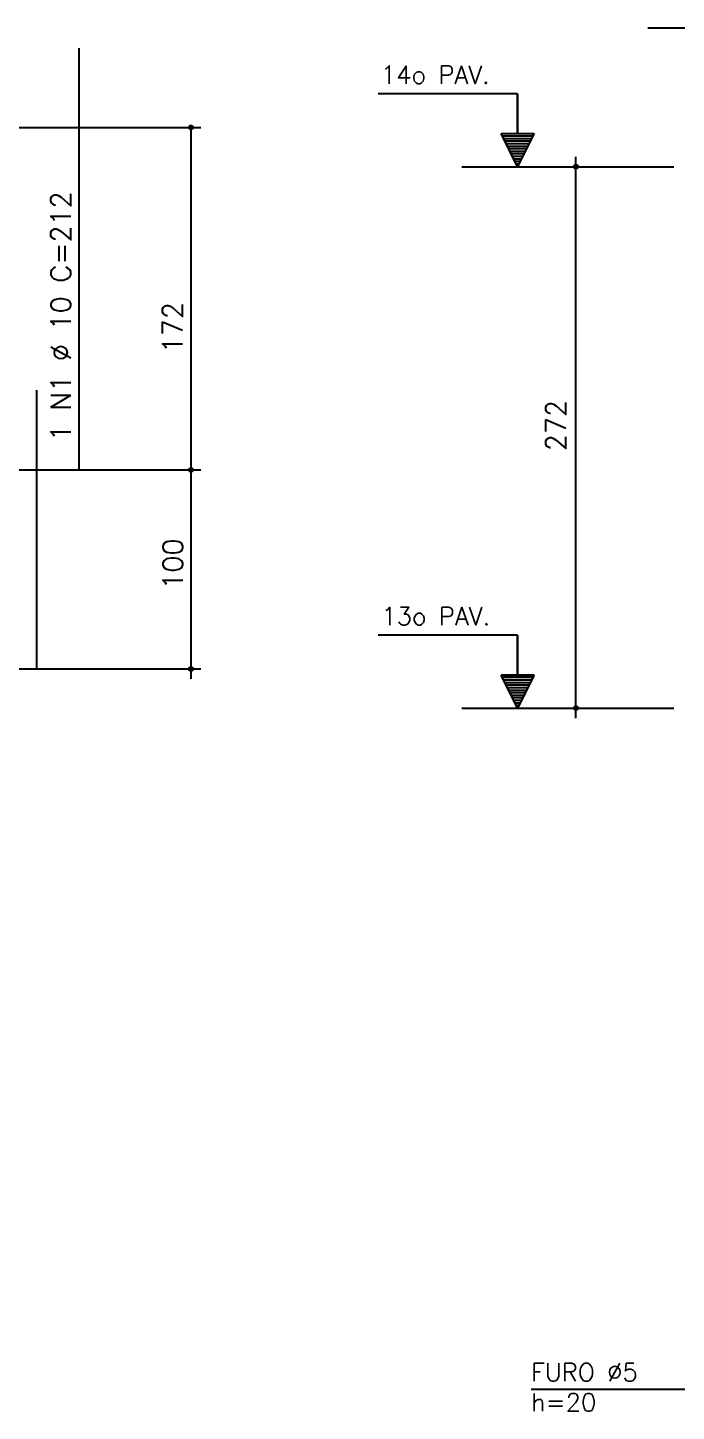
# Model space of a CAD drawing. Extents: x -1 to 122, y -1 to 61.
# Drawn here: x 47.69 to 54.21, y 20.75 to 34.65 of the extents above; entities that cross this region are included whole.
import ezdxf

# ---------------------------------------------------------------- set-up
doc = ezdxf.new("R2010")
doc.units = 0
doc.header["$MEASUREMENT"] = 0
for name, color, linetype in [('PENA_01', 1, 'CONTINUOUS'), ('PENA_02', 2, 'CONTINUOUS'), ('PENA_03', 3, 'CONTINUOUS'), ('PENA_05', 5, 'CONTINUOUS')]:
    doc.layers.add(name, color=color, linetype=linetype)
doc.styles.get("Standard").update_dxf_attribs({"font": 'ROMANS.SHX'})

msp = doc.modelspace()

# ---------------------------------------------------------------- linework, layer by layer
at = {"layer": 'PENA_01', "linetype": 'Continuous'}
for p, q in [((52.052795, 33.252775), (54.183658, 33.252775)), ((52.052795, 27.812775), (54.183658, 27.812775))]:
    msp.add_line(p, q, dxfattribs=at)
at = {"layer": 'PENA_02', "linetype": 'Continuous'}
for centre, radius in [((49.329676, 33.646575), 0.02), ((49.329676, 33.646575), 0.01), ((53.19894, 33.252775), 0.02), ((53.19894, 33.252775), 0.01), ((49.329676, 30.206575), 0.02), ((49.329676, 30.206575), 0.01), ((49.329676, 28.206575), 0.02), ((49.329676, 28.206575), 0.01), ((53.19894, 27.812775), 0.02), ((53.19894, 27.812775), 0.01)]:
    msp.add_circle(centre, radius, dxfattribs=at)
at = {"layer": 'PENA_03', "linetype": 'Continuous'}
for p, q in [((52.611793, 33.984641), (51.211793, 33.984641)), ((52.611793, 33.584641), (52.611793, 33.984641)), ((52.613193, 33.584641), (52.613193, 33.986041)), ((46.94036, 33.646575), (49.429676, 33.646575)), ((49.329676, 28.106043), (49.329676, 33.646575)), ((52.612493, 33.252775), (52.44656, 33.584641)), ((52.44656, 33.584641), (52.611793, 33.584641)), ((52.612493, 33.255897), (52.448816, 33.583249)), ((52.776169, 33.583249), (52.448816, 33.583249)), ((52.765662, 33.559113), (52.459324, 33.559113)), ((52.752898, 33.533585), (52.472088, 33.533585)), ((52.740134, 33.508057), (52.484852, 33.508057)), ((52.778426, 33.584641), (52.612493, 33.252775)), ((52.776169, 33.58325), (52.612493, 33.255897)), ((52.613193, 33.584641), (52.778426, 33.584641)), ((52.727369, 33.482529), (52.497616, 33.482529)), ((52.714605, 33.457), (52.51038, 33.457)), ((52.701841, 33.431472), (52.523144, 33.431472)), ((52.689077, 33.405944), (52.535908, 33.405944)), ((52.676313, 33.380416), (52.548672, 33.380416)), ((52.663549, 33.354888), (52.561436, 33.354888)), ((52.650785, 33.32936), (52.5742, 33.32936)), ((52.638021, 33.303831), (52.586964, 33.303831)), ((52.625257, 33.278303), (52.599729, 33.278303)), ((53.19894, 27.712243), (53.19894, 33.352775)), ((46.898429, 30.206575), (49.429676, 30.206575)), ((52.611793, 28.544641), (51.211793, 28.544641)), ((52.611793, 28.144641), (52.611793, 28.544641)), ((52.613193, 28.144641), (52.613193, 28.546041)), ((46.94036, 28.206575), (49.429676, 28.206575)), ((52.612493, 27.812775), (52.44656, 28.144641)), ((52.44656, 28.144641), (52.611793, 28.144641)), ((52.612493, 27.815897), (52.448816, 28.143249)), ((52.776169, 28.143249), (52.448816, 28.143249)), ((52.765662, 28.119113), (52.459324, 28.119113)), ((52.752898, 28.093585), (52.472088, 28.093585)), ((52.778426, 28.144641), (52.612493, 27.812775)), ((52.776169, 28.14325), (52.612493, 27.815897)), ((52.613193, 28.144641), (52.778426, 28.144641)), ((52.740134, 28.068057), (52.484852, 28.068057)), ((52.727369, 28.042529), (52.497616, 28.042529)), ((52.714605, 28.017), (52.51038, 28.017)), ((52.701841, 27.991472), (52.523144, 27.991472)), ((52.689077, 27.965944), (52.535908, 27.965944)), ((52.676313, 27.940416), (52.548672, 27.940416)), ((52.663549, 27.914888), (52.561436, 27.914888)), ((52.650785, 27.88936), (52.5742, 27.88936)), ((52.638021, 27.863831), (52.586964, 27.863831)), ((52.625257, 27.838303), (52.599729, 27.838303)), ((52.747939, 20.969497), (54.627327, 20.969497))]:
    msp.add_line(p, q, dxfattribs=at)
msp.add_lwpolyline([(53.921716, 34.649284), (55.371708, 34.649284), (55.371708, 32.953006), (55.339077, 33.200867), (55.371708, 32.953006), (55.40434, 33.200867)], dxfattribs=at)
at = {"layer": 'PENA_05', "linetype": 'Continuous'}
for p, q in [((48.205926, 30.203653), (48.205926, 34.443653)), ((47.780002, 28.206575), (47.780002, 31.006575))]:
    msp.add_line(p, q, dxfattribs=at)

# ---------------------------------------------------------------- texts
at = {"layer": 'PENA_03', "linetype": 'Continuous'}
for s, p in [('14o PAV.', (51.2375, 34.086514)), ('13o PAV.', (51.242065, 28.646514)), ('FURO %%c5', (52.747795, 21.050275)), ('h=20', (52.748237, 20.747835))]:
    msp.add_text(s, height=0.18, dxfattribs=at).set_placement(p)
for s, p in [('1 N1 %%c 10 C=212', (48.119937, 30.493347)), ('172', (49.244283, 31.378381)), ('272', (53.096636, 30.394173)), ('100', (49.245898, 29.002822))]:
    msp.add_text(s, height=0.2, rotation=90, dxfattribs=at).set_placement(p)

doc.saveas('drawing.dxf')
